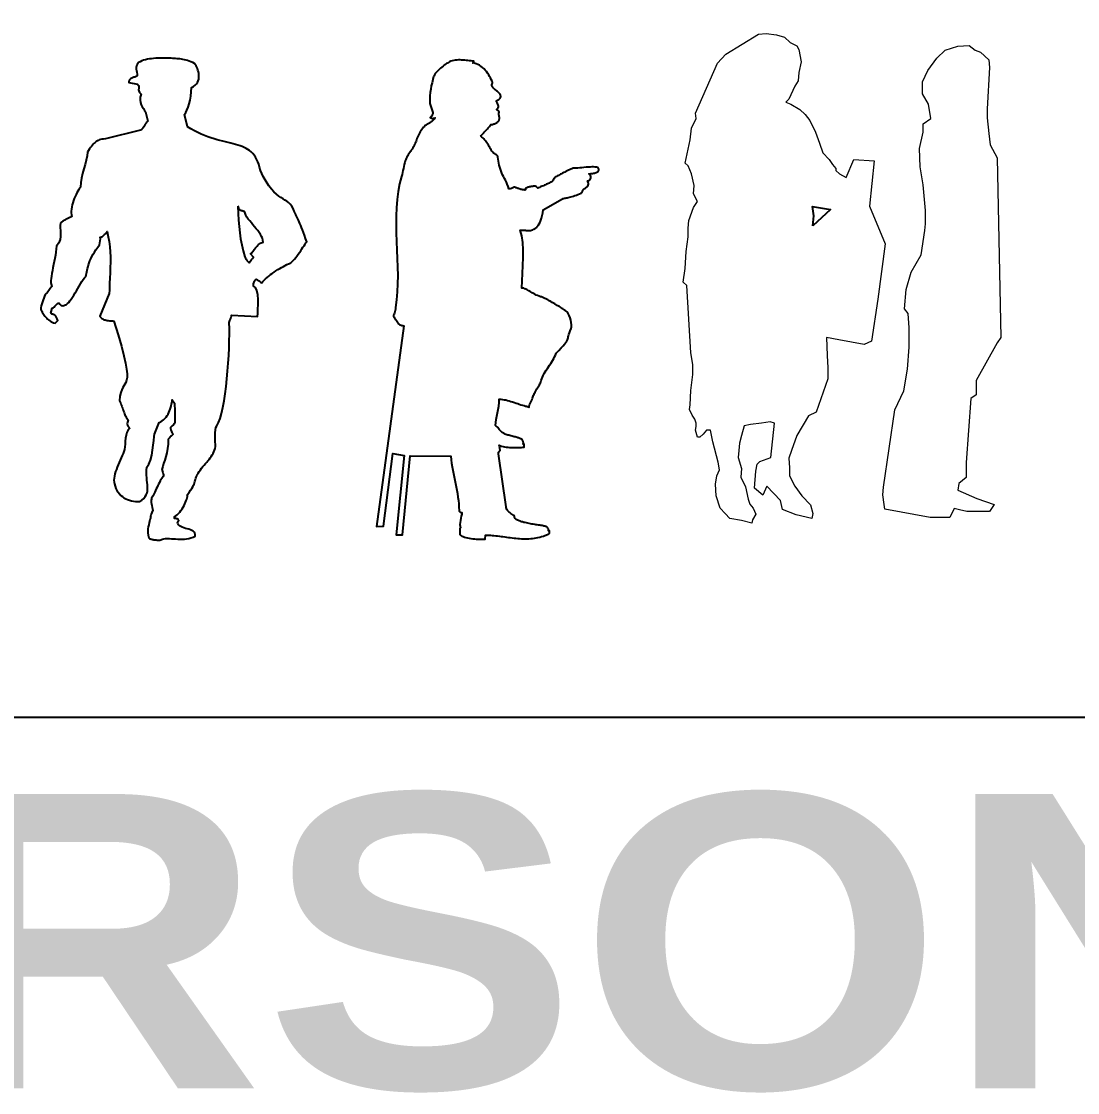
# Model space of a CAD drawing. Header units: centimetres. Extents: x 56177 to 99483, y 493 to 15482.
# Drawn here: x 56478.7 to 56837.6, y 3710.3 to 4074.2 of the extents above; entities that cross this region are included whole.
import ezdxf

# ---------------------------------------------------------------- set-up
doc = ezdxf.new("R2010")
doc.units = ezdxf.units.CM
doc.header["$MEASUREMENT"] = 0
doc.layers.add('010_BLOQUES', color=250, linetype='Continuous')
doc.styles.get("Standard").update_dxf_attribs({"font": 'txt.shx'})

msp = doc.modelspace()

# ---------------------------------------------------------------- linework, layer by layer
for points in [[(56177.13, 3837.88), (58964.56, 3837.88), (58964.56, 4505.25), (56177.13, 4505.25)], [(56747.66, 4004.78), (56747.95, 4008.17), (56747.5, 4011.38), (56753.62, 4010.35)]]:
    msp.add_lwpolyline(points, close=True)
at = {"lineweight": 15}
for points in [[(56718.04, 4063.11), (56729.21, 4069.86), (56731.77, 4070.09), (56735.26, 4069.63), (56738.05, 4068.93), (56739.91, 4067.07), (56742.23, 4065.9), (56742.93, 4064.74), (56743.63, 4060.55), (56742.93, 4056.83), (56742.7, 4054.04), (56741.54, 4052.18), (56739.44, 4047.76), (56738.51, 4046.83), (56740.14, 4046.13), (56743.17, 4044.27), (56745.03, 4042.64), (56746.65, 4040.55), (56748.52, 4036.59), (56749.91, 4032.87), (56751.08, 4029.61), (56753.17, 4027.28), (56754.33, 4025.66), (56755.5, 4024.26), (56755.5, 4023.56), (56756.66, 4022.4), (56758.99, 4021.24), (56761.54, 4027.28), (56768.52, 4026.82), (56766.9, 4011.46), (56772.25, 3998.67), (56769.69, 3979.83), (56767.59, 3965.63), (56765.03, 3964.47), (56756.43, 3966.1), (56752.24, 3966.8), (56752.47, 3960.75), (56752.7, 3956.56), (56752.7, 3952.84), (56748.75, 3941.44), (56746.19, 3940.28), (56742.23, 3933.53), (56740.37, 3928.41), (56739.44, 3925.85), (56739.68, 3922.59), (56739.68, 3919.8), (56741.54, 3916.31), (56743.86, 3913.06), (56746.89, 3910.03), (56747.59, 3907.01), (56747.35, 3905.38), (56742, 3906.54), (56737.35, 3908.4), (56736.65, 3911.43), (56732, 3916.31), (56730.6, 3913.29), (56727.81, 3915.61), (56728.28, 3921.43), (56728.74, 3923.76), (56729.67, 3924.69), (56733.39, 3926.08), (56734.56, 3937.72), (56733.16, 3938.18), (56730.14, 3937.72), (56726.41, 3937.25), (56724.32, 3936.79), (56723.39, 3933.53), (56722.69, 3930.97), (56722.46, 3928.41), (56722.23, 3926.08), (56723.39, 3922.36), (56723.16, 3919.34), (56724.79, 3916.08), (56725.72, 3911.89), (56726.18, 3910.26), (56727.35, 3908.87), (56728.28, 3906.77), (56727.11, 3904.91), (56726.88, 3903.75), (56723.39, 3904.68), (56719.44, 3905.38), (56717.81, 3907.01), (56716.18, 3908.87), (56714.78, 3913.06), (56714.55, 3917.01), (56715.02, 3919.8), (56715.95, 3921.9), (56715.48, 3924.46), (56713.62, 3931.43), (56712.92, 3935.39), (56711.53, 3935.39), (56710.36, 3933.99), (56709.2, 3933), (56708.5, 3933), (56707.8, 3935.39), (56708.04, 3936.55), (56708.04, 3937.72), (56707.57, 3939.11), (56706.64, 3940.51), (56705.71, 3942.37), (56705.94, 3944), (56706.17, 3948.88), (56706.87, 3954.23), (56706.87, 3957.72), (56706.17, 3961.68), (56704.78, 3984.48), (56703.62, 3985.64), (56704.31, 3990.29), (56704.55, 3996.11), (56705.24, 4001), (56705.24, 4004.02), (56705.48, 4006.58), (56707.11, 4011), (56708.5, 4013.09), (56707.11, 4015.65), (56707.34, 4018.44), (56706.41, 4022.4), (56705.24, 4025.19), (56704.31, 4026.12), (56705.94, 4034.03), (56706.41, 4037.99), (56708.04, 4041.24), (56707.8, 4043.1), (56715.25, 4060.09), (56718.04, 4063.11)], [(56789.78, 4061.69), (56792.6, 4064.5), (56796.94, 4065.78), (56800.78, 4066.04), (56802.82, 4064.5), (56804.61, 4063.74), (56807.43, 4061.18), (56807.68, 4058.62), (56806.92, 4044.56), (56806.92, 4041.49), (56807.43, 4036.12), (56807.94, 4032.29), (56810.24, 4027.94), (56811.52, 3966.83), (56810.24, 3965.04), (56803.08, 3952.26), (56803.08, 3950.72), (56803.08, 3947.4), (56801.29, 3946.12), (56799.76, 3924.39), (56799.76, 3919.28), (56797.2, 3917.23), (56796.94, 3914.93), (56803.34, 3912.12), (56809.22, 3910.07), (56807.68, 3907.77), (56800.01, 3907.77), (56797.45, 3908.28), (56795.67, 3908.79), (56794.13, 3905.72), (56787.48, 3905.72), (56772.14, 3908.54), (56771.89, 3910.07), (56771.38, 3913.39), (56771.63, 3915.95), (56775.47, 3942.29), (56778.53, 3948.68), (56779.81, 3956.09), (56780.32, 3963.51), (56780.32, 3970.16), (56780.07, 3975.01), (56778.79, 3976.55), (56779.3, 3983.2), (56781.09, 3989.08), (56784.42, 3994.96), (56785.69, 4003.14), (56785.95, 4005.44), (56785.95, 4010.04), (56785.18, 4018.74), (56784.16, 4024.87), (56783.9, 4031.01), (56785.18, 4036.63), (56785.18, 4039.45), (56787.74, 4041.24), (56786.97, 4046.09), (56784.93, 4049.67), (56784.93, 4053.76), (56786.72, 4057.6), (56789.78, 4061.69)]]:
    msp.add_lwpolyline(points, dxfattribs=at)
at = {"linetype": 'Continuous'}
for points in [[(56521.73, 4040.34), (56521.73, 4040.34), (56521.71, 4040.32), (56521.37, 4040.05), (56521.07, 4039.69), (56520.8, 4039.28), (56520.55, 4038.86), (56520.28, 4038.43), (56519.98, 4038), (56519.64, 4037.63), (56519.21, 4037.33), (56507.25, 4034.32), (56506.64, 4034.26), (56506.11, 4034.19), (56505.63, 4034.08), (56505.18, 4033.96), (56504.79, 4033.8), (56504.41, 4033.6), (56504.08, 4033.39), (56503.77, 4033.14), (56503.45, 4032.86), (56503.17, 4032.54), (56502.87, 4032.18), (56502.56, 4031.79), (56502.24, 4031.36), (56501.9, 4030.9), (56501.55, 4030.4), (56501.14, 4029.86), (56501.03, 4028.51), (56500.78, 4027.1), (56500.41, 4025.63), (56499.98, 4024.11), (56499.54, 4022.56), (56499.16, 4021), (56498.91, 4019.45), (56498.81, 4017.91), (56498.52, 4017.56), (56498.22, 4017.11), (56497.91, 4016.6), (56497.61, 4016.04), (56497.29, 4015.42), (56496.99, 4014.76), (56496.7, 4014.09), (56496.44, 4013.37), (56496.2, 4012.64), (56496.01, 4011.91), (56495.83, 4011.2), (56495.72, 4010.49), (56495.67, 4009.79), (56495.67, 4009.15), (56495.72, 4008.53), (56495.87, 4007.96), (56495.67, 4007.85), (56495.48, 4007.75), (56495.24, 4007.62), (56495.01, 4007.51), (56494.76, 4007.39), (56494.5, 4007.28), (56494.23, 4007.14), (56493.98, 4007.02), (56493.71, 4006.87), (56493.44, 4006.73), (56493.18, 4006.57), (56492.93, 4006.41), (56492.7, 4006.23), (56492.47, 4006.05), (56492.27, 4005.86), (56492.07, 4005.64), (56491.9, 4004.88), (56491.9, 4004.06), (56491.98, 4003.17), (56492.07, 4002.21), (56492.07, 4001.21), (56491.91, 4000.16), (56491.47, 3999.05), (56490.68, 3997.92), (56490.58, 3996.92), (56490.44, 3995.87), (56490.26, 3994.8), (56490.06, 3993.73), (56489.85, 3992.66), (56489.65, 3991.61), (56489.44, 3990.56), (56489.24, 3989.56), (56489.08, 3988.62), (56488.94, 3987.73), (56488.83, 3986.91), (56488.78, 3986.18), (56488.78, 3985.54), (56488.83, 3985), (56488.97, 3984.59), (56489.19, 3984.31), (56488.81, 3983.9), (56488.49, 3983.51), (56488.24, 3983.12), (56488, 3982.76), (56487.76, 3982.4), (56487.5, 3982.07), (56487.19, 3981.76), (56486.8, 3981.48), (56486.59, 3980.89), (56486.34, 3980.25), (56486.09, 3979.59), (56485.86, 3978.91), (56485.64, 3978.24), (56485.48, 3977.58), (56485.38, 3976.95), (56485.34, 3976.37), (56485.48, 3976.06), (56485.66, 3975.76), (56485.84, 3975.42), (56486.04, 3975.08), (56486.25, 3974.75), (56486.48, 3974.39), (56486.73, 3974.05), (56487.02, 3973.71), (56487.32, 3973.39), (56487.64, 3973.07), (56487.98, 3972.79), (56488.35, 3972.5), (56488.76, 3972.25), (56489.19, 3972.04), (56489.65, 3971.86), (56490.15, 3971.72), (56491.13, 3972.66), (56491.01, 3972.89), (56490.9, 3973.14), (56490.79, 3973.39), (56490.67, 3973.64), (56490.54, 3973.86), (56490.4, 3974.07), (56490.26, 3974.25), (56490.08, 3974.41), (56489.9, 3974.53), (56489.71, 3974.62), (56489.49, 3974.69), (56489.3, 3974.76), (56489.1, 3974.82), (56488.94, 3974.91), (56488.8, 3975), (56488.71, 3975.14), (56489.19, 3976.83), (56489.53, 3976.92), (56489.85, 3977.13), (56490.13, 3977.44), (56490.42, 3977.79), (56490.7, 3978.11), (56490.97, 3978.4), (56491.27, 3978.56), (56491.58, 3978.56), (56491.75, 3978.22), (56491.98, 3977.95), (56492.23, 3977.77), (56492.5, 3977.67), (56492.8, 3977.65), (56493.11, 3977.68), (56493.43, 3977.79), (56493.73, 3977.97), (56494.07, 3978.09), (56494.42, 3978.38), (56494.82, 3978.77), (56495.23, 3979.25), (56495.64, 3979.84), (56496.08, 3980.5), (56496.53, 3981.21), (56496.97, 3981.98), (56497.43, 3982.74), (56497.9, 3983.54), (56498.36, 3984.33), (56498.82, 3985.09), (56499.29, 3985.82), (56499.75, 3986.5), (56500.19, 3987.11), (56500.64, 3987.62), (56500.75, 3988.12), (56500.85, 3988.64), (56500.96, 3989.17), (56501.07, 3989.74), (56501.21, 3990.33), (56501.37, 3990.93), (56501.57, 3991.58), (56501.78, 3992.23), (56502.03, 3992.93), (56502.33, 3993.62), (56502.67, 3994.35), (56503.08, 3995.1), (56503.52, 3995.88), (56504.06, 3996.67), (56504.65, 3997.49), (56505.31, 3998.32), (56505.41, 3999), (56505.52, 3999.68), (56505.57, 4000.34), (56505.47, 4000.94), (56505.89, 4001.07), (56506.25, 4001.21), (56506.53, 4001.39), (56506.78, 4001.58), (56507.01, 4001.82), (56507.26, 4002.1), (56507.53, 4002.44), (56507.85, 4002.83), (56508.26, 4001.1), (56508.58, 3999.41), (56508.78, 3997.7), (56508.9, 3995.97), (56508.96, 3994.23), (56508.96, 3992.43), (56508.9, 3990.58), (56508.85, 3988.64), (56508.8, 3987.18), (56508.71, 3985.02), (56508.62, 3982.97), (56508.58, 3981.82), (56505.39, 3974.14), (56505.54, 3973.89), (56505.7, 3973.66), (56505.89, 3973.46), (56506.11, 3973.29), (56506.36, 3973.13), (56506.62, 3973), (56506.93, 3972.89), (56507.23, 3972.81), (56507.55, 3972.72), (56507.91, 3972.64), (56508.24, 3972.59), (56508.62, 3972.56), (56508.99, 3972.5), (56509.37, 3972.47), (56509.76, 3972.45), (56510.15, 3972.41), (56511.59, 3967.73), (56512.71, 3963.85), (56513.55, 3960.66), (56514.12, 3958.1), (56514.48, 3956.06), (56514.64, 3954.48), (56514.64, 3953.27), (56514.49, 3952.34), (56514.25, 3951.61), (56513.92, 3951.02), (56513.57, 3950.46), (56513.18, 3949.85), (56512.8, 3949.1), (56512.48, 3948.16), (56512.23, 3946.91), (56512.09, 3945.29), (56512.3, 3944.85), (56512.48, 3944.4), (56512.66, 3943.95), (56512.84, 3943.51), (56513, 3943.06), (56513.14, 3942.64), (56513.3, 3942.21), (56513.44, 3941.78), (56513.6, 3941.37), (56513.76, 3940.96), (56513.92, 3940.55), (56514.1, 3940.18), (56514.3, 3939.79), (56514.51, 3939.43), (56514.76, 3939.09), (56515.01, 3938.75), (56514.78, 3938.04), (56514.71, 3937.49), (56514.78, 3937.06), (56514.92, 3936.74), (56515.1, 3936.47), (56515.28, 3936.28), (56515.42, 3936.08), (56515.47, 3935.89), (56514.92, 3935.3), (56514.53, 3934.53), (56514.28, 3933.64), (56514.12, 3932.66), (56514.03, 3931.65), (56513.96, 3930.63), (56513.87, 3929.67), (56513.73, 3928.82), (56513.52, 3928.16), (56513.27, 3927.45), (56512.98, 3926.72), (56512.66, 3925.97), (56512.32, 3925.18), (56511.97, 3924.4), (56511.63, 3923.62), (56511.31, 3922.82), (56511, 3922.03), (56510.74, 3921.27), (56510.51, 3920.5), (56510.33, 3919.75), (56510.22, 3919.04), (56510.18, 3918.36), (56510.24, 3917.72), (56510.38, 3917.13), (56510.59, 3916.3), (56510.86, 3915.55), (56511.2, 3914.86), (56511.59, 3914.25), (56512.04, 3913.7), (56512.52, 3913.2), (56513.03, 3912.77), (56513.59, 3912.4), (56514.19, 3912.08), (56514.8, 3911.81), (56515.44, 3911.58), (56516.1, 3911.4), (56516.77, 3911.28), (56517.45, 3911.17), (56518.13, 3911.12), (56518.82, 3911.08), (56519.64, 3911.63), (56520.3, 3912.2), (56520.8, 3912.79), (56521.16, 3913.39), (56521.41, 3914.02), (56521.55, 3914.68), (56521.62, 3915.37), (56521.62, 3916.07), (56521.56, 3916.8), (56521.48, 3917.56), (56521.39, 3918.35), (56521.3, 3919.17), (56521.23, 3920.02), (56521.19, 3920.89), (56521.23, 3921.8), (56521.32, 3922.74), (56522.06, 3923.79), (56522.63, 3925.2), (56523.04, 3926.84), (56523.33, 3928.59), (56523.52, 3930.3), (56523.68, 3931.86), (56523.81, 3933.16), (56523.97, 3934.05), (56525.52, 3937.94), (56526.07, 3938.19), (56526.57, 3938.51), (56527.05, 3938.9), (56527.48, 3939.32), (56527.89, 3939.81), (56528.24, 3940.3), (56528.56, 3940.84), (56528.85, 3941.41), (56529.1, 3941.98), (56529.33, 3942.55), (56529.51, 3943.12), (56529.65, 3943.69), (56529.77, 3944.24), (56529.85, 3944.76), (56529.9, 3945.25), (56529.92, 3945.7), (56530.75, 3944.49), (56530.82, 3941.78), (56530.88, 3939.89), (56530.9, 3938.68), (56530.82, 3937.94), (56530.66, 3937.51), (56530.38, 3937.21), (56529.97, 3936.85), (56529.4, 3936.26), (56529.42, 3935.87), (56529.49, 3935.5), (56529.58, 3935.17), (56529.7, 3934.89), (56529.85, 3934.62), (56530.01, 3934.39), (56530.15, 3934.16), (56530.31, 3933.95), (56530.04, 3933.75), (56529.79, 3933.55), (56529.58, 3933.36), (56529.38, 3933.16), (56529.19, 3932.97), (56529.01, 3932.75), (56528.83, 3932.52), (56528.65, 3932.29), (56528.58, 3930.63), (56528.39, 3929.1), (56528.1, 3927.7), (56527.76, 3926.4), (56527.41, 3925.2), (56527.05, 3924.06), (56526.73, 3922.99), (56526.48, 3921.98), (56526.52, 3921.89), (56526.59, 3921.66), (56526.71, 3921.34), (56526.82, 3920.95), (56526.93, 3920.54), (56526.98, 3920.14), (56526.98, 3919.81), (56526.89, 3919.57), (56526.66, 3919.29), (56526.41, 3918.95), (56526.16, 3918.54), (56525.91, 3918.1), (56525.64, 3917.6), (56525.36, 3917.06), (56525.09, 3916.53), (56524.82, 3915.98), (56524.56, 3915.41), (56524.31, 3914.87), (56524.04, 3914.34), (56523.81, 3913.84), (56523.58, 3913.38), (56523.36, 3912.95), (56523.17, 3912.59), (56522.99, 3912.31), (56522.88, 3911.92), (56522.81, 3911.54), (56522.79, 3911.17), (56522.83, 3910.76), (56522.88, 3910.28), (56523.01, 3909.71), (56523.19, 3909.03), (56523.4, 3908.21), (56523.06, 3907.43), (56522.83, 3906.82), (56522.7, 3906.36), (56522.63, 3906.02), (56522.58, 3905.74), (56522.54, 3905.47), (56522.49, 3905.19), (56522.37, 3904.83), (56522.19, 3903.96), (56522.01, 3903.21), (56521.85, 3902.51), (56521.73, 3901.85), (56521.65, 3901.18), (56521.67, 3900.47), (56521.8, 3899.68), (56522.03, 3898.76), (56522.15, 3898.65), (56522.31, 3898.56), (56522.46, 3898.47), (56522.63, 3898.4), (56522.83, 3898.35), (56523.03, 3898.28), (56523.24, 3898.24), (56523.47, 3898.19), (56523.72, 3898.15), (56523.99, 3898.11), (56524.25, 3898.08), (56524.54, 3898.06), (56524.84, 3898.04), (56525.16, 3898.03), (56525.48, 3898.01), (56525.82, 3897.99), (56526.64, 3898.35), (56527.17, 3898.45), (56527.74, 3898.51), (56528.37, 3898.52), (56529.01, 3898.51), (56529.7, 3898.47), (56530.4, 3898.44), (56531.13, 3898.4), (56531.86, 3898.36), (56532.61, 3898.33), (56533.37, 3898.35), (56534.12, 3898.38), (56534.87, 3898.45), (56535.62, 3898.6), (56536.33, 3898.77), (56537.04, 3899.04), (56537.72, 3899.38), (56537.75, 3899.93), (56537.65, 3900.38), (56537.4, 3900.75), (56537.06, 3901.05), (56536.63, 3901.3), (56536.15, 3901.5), (56535.6, 3901.68), (56535.03, 3901.85), (56534.46, 3902), (56533.89, 3902.18), (56533.34, 3902.37), (56532.85, 3902.6), (56532.43, 3902.89), (56532.09, 3903.23), (56531.84, 3903.64), (56531.73, 3904.15), (56532.2, 3904.74), (56532.16, 3904.94), (56532.04, 3905.08), (56531.88, 3905.17), (56531.66, 3905.24), (56531.43, 3905.27), (56531.2, 3905.31), (56530.97, 3905.31), (56530.77, 3905.31), (56530.77, 3905.99), (56531.23, 3906.29), (56531.68, 3906.65), (56532.11, 3907.07), (56532.53, 3907.55), (56532.94, 3908.07), (56533.32, 3908.6), (56533.67, 3909.17), (56533.99, 3909.74), (56534.28, 3910.31), (56534.53, 3910.87), (56534.74, 3911.42), (56534.92, 3911.92), (56535.05, 3912.38), (56535.12, 3912.79), (56535.12, 3913.13), (56535.08, 3913.41), (56535.72, 3914.21), (56536.24, 3914.93), (56536.65, 3915.55), (56536.99, 3916.12), (56537.24, 3916.62), (56537.43, 3917.06), (56537.57, 3917.49), (56537.7, 3917.88), (56537.81, 3918.26), (56537.89, 3918.63), (56538, 3919), (56538.13, 3919.4), (56538.29, 3919.82), (56538.5, 3920.27), (56538.79, 3920.77), (56539.14, 3921.34), (56539.55, 3921.91), (56539.96, 3922.46), (56540.39, 3922.99), (56540.83, 3923.49), (56541.26, 3923.99), (56541.69, 3924.49), (56542.1, 3924.97), (56542.51, 3925.45), (56542.9, 3925.93), (56543.26, 3926.41), (56543.58, 3926.93), (56543.88, 3927.45), (56544.15, 3927.98), (56544.36, 3928.55), (56544.52, 3929.16), (56544.64, 3929.78), (56544.63, 3930.53), (56544.59, 3931.44), (56544.56, 3932.43), (56544.56, 3933.48), (56544.57, 3934.5), (56544.68, 3935.44), (56544.84, 3936.24), (56545.13, 3936.85), (56545.7, 3937.92), (56546.23, 3939.34), (56546.73, 3941.07), (56547.17, 3943.05), (56547.58, 3945.27), (56547.96, 3947.66), (56548.28, 3950.19), (56548.58, 3952.81), (56548.81, 3955.46), (56549.03, 3958.13), (56549.19, 3960.75), (56549.29, 3963.3), (56549.36, 3965.7), (56549.4, 3967.94), (56549.38, 3969.96), (56549.31, 3971.72), (56549.35, 3971.97), (56549.44, 3972.29), (56549.58, 3972.66), (56549.74, 3973.05), (56549.88, 3973.45), (56550.02, 3973.82), (56550.11, 3974.14), (56550.15, 3974.39), (56559, 3973.98), (56559.03, 3975.05), (56559.1, 3976.47), (56559.16, 3978.09), (56559.16, 3979.79), (56559.05, 3981.39), (56558.78, 3982.78), (56558.3, 3983.79), (56557.56, 3984.31), (56557.57, 3984.72), (56557.63, 3985.07), (56557.73, 3985.4), (56557.84, 3985.68), (56557.98, 3985.95), (56558.14, 3986.18), (56558.3, 3986.41), (56558.48, 3986.62), (56558.7, 3986.57), (56558.93, 3986.45), (56559.18, 3986.25), (56559.44, 3986.05), (56559.71, 3985.84), (56559.98, 3985.64), (56560.21, 3985.52), (56560.41, 3985.47), (56560.8, 3985.91), (56561.22, 3986.36), (56561.71, 3986.82), (56562.22, 3987.27), (56562.77, 3987.73), (56563.36, 3988.19), (56563.97, 3988.64), (56564.59, 3989.08), (56565.21, 3989.51), (56565.85, 3989.92), (56566.5, 3990.31), (56567.12, 3990.67), (56567.74, 3991.01), (56568.35, 3991.31), (56568.94, 3991.59), (56569.49, 3991.82), (56569.86, 3991.98), (56570.25, 3992.23), (56570.65, 3992.57), (56571.07, 3992.98), (56571.5, 3993.46), (56571.93, 3993.98), (56572.36, 3994.53), (56572.78, 3995.12), (56573.21, 3995.72), (56573.62, 3996.33), (56574.01, 3996.92), (56574.4, 3997.49), (56574.76, 3998.02), (56575.1, 3998.5), (56575.42, 3998.95), (56575.7, 3999.3), (56575.31, 4000.5), (56574.94, 4001.58), (56574.58, 4002.56), (56574.26, 4003.44), (56573.94, 4004.22), (56573.64, 4004.93), (56573.35, 4005.57), (56573.1, 4006.16), (56572.84, 4006.68), (56572.6, 4007.18), (56572.39, 4007.62), (56572.18, 4008.05), (56571.98, 4008.48), (56571.78, 4008.89), (56571.61, 4009.31), (56571.45, 4009.74), (56571.04, 4010.72), (56570.57, 4011.5), (56570.06, 4012.14), (56569.51, 4012.66), (56568.92, 4013.12), (56568.29, 4013.53), (56567.62, 4013.94), (56566.91, 4014.39), (56566.16, 4014.9), (56565.36, 4015.53), (56564.54, 4016.29), (56563.68, 4017.26), (56562.79, 4018.41), (56561.87, 4019.84), (56560.9, 4021.55), (56559.92, 4023.6), (56559.66, 4024.68), (56559.37, 4025.68), (56559.03, 4026.57), (56558.66, 4027.39), (56558.25, 4028.12), (56557.81, 4028.76), (56557.32, 4029.35), (56556.81, 4029.88), (56556.26, 4030.34), (56555.69, 4030.75), (56555.06, 4031.11), (56554.42, 4031.43), (56553.73, 4031.73), (56553.01, 4031.98), (56552.27, 4032.23), (56551.5, 4032.45), (56550.68, 4032.66), (56549.84, 4032.87), (56548.97, 4033.07), (56548.08, 4033.28), (56547.16, 4033.51), (56546.19, 4033.75), (56545.2, 4034.01), (56544.18, 4034.32), (56543.15, 4034.64), (56542.08, 4035.01), (56540.98, 4035.44), (56539.85, 4035.92), (56538.71, 4036.44), (56537.54, 4037.04), (56536.35, 4037.7), (56535.12, 4038.45), (56534.14, 4042.56), (56534.55, 4043.27), (56534.97, 4044.13), (56535.37, 4045.14), (56535.72, 4046.27), (56536.04, 4047.51), (56536.29, 4048.87), (56536.45, 4050.27), (56536.51, 4051.77), (56537.2, 4052.13), (56537.79, 4052.53), (56538.23, 4053), (56538.59, 4053.53), (56538.84, 4054.08), (56539, 4054.65), (56539.07, 4055.26), (56539.07, 4055.88), (56539, 4056.49), (56538.89, 4057.08), (56538.73, 4057.66), (56538.54, 4058.22), (56538.3, 4058.71), (56538.06, 4059.18), (56537.81, 4059.59), (56537.56, 4059.93), (56536.95, 4060.23), (56536.35, 4060.49), (56535.78, 4060.73), (56535.21, 4060.9), (56534.67, 4061.07), (56534.14, 4061.21), (56533.6, 4061.31), (56533.1, 4061.4), (56532.59, 4061.47), (56532.11, 4061.53), (56531.61, 4061.56), (56531.11, 4061.6), (56530.63, 4061.64), (56530.13, 4061.67), (56529.65, 4061.71), (56529.15, 4061.74), (56528.51, 4061.74), (56527.85, 4061.74), (56527.17, 4061.76), (56526.48, 4061.76), (56525.79, 4061.74), (56525.07, 4061.72), (56524.36, 4061.69), (56523.65, 4061.64), (56522.95, 4061.56), (56522.26, 4061.47), (56521.56, 4061.35), (56520.91, 4061.21), (56520.26, 4061.01), (56519.64, 4060.8), (56519.05, 4060.53), (56518.5, 4060.23), (56518.07, 4059.64), (56517.84, 4059.09), (56517.75, 4058.55), (56517.77, 4058.04), (56517.84, 4057.5), (56517.95, 4056.95), (56518.06, 4056.35), (56518.09, 4055.7), (56517.9, 4055.6), (56517.68, 4055.51), (56517.45, 4055.42), (56517.22, 4055.33), (56516.97, 4055.24), (56516.7, 4055.15), (56516.45, 4055.05), (56516.22, 4054.94), (56515.99, 4054.83), (56515.78, 4054.71), (56515.6, 4054.55), (56515.46, 4054.39), (56515.33, 4054.21), (56515.26, 4054.01), (56515.22, 4053.78), (56515.24, 4053.51), (56518.22, 4052.93), (56518.54, 4052.5), (56518.66, 4052.13), (56518.64, 4051.77), (56518.59, 4051.41), (56518.56, 4051.02), (56518.63, 4050.59), (56518.88, 4050.09), (56519.37, 4049.49), (56519.14, 4048.44), (56519.11, 4047.51), (56519.23, 4046.66), (56519.46, 4045.91), (56519.8, 4045.22), (56520.18, 4044.59), (56520.57, 4044), (56520.94, 4043.47), (56521.73, 4040.34), (56521.73, 4040.34)], [(56631.97, 4060.12), (56632.07, 4060.14), (56632.17, 4060.17), (56632.25, 4060.24), (56632.34, 4060.32), (56632.39, 4060.42), (56632.44, 4060.53), (56632.47, 4060.65), (56632.49, 4060.77), (56632.01, 4060.78), (56631.51, 4060.8), (56631, 4060.85), (56630.47, 4060.9), (56629.94, 4060.96), (56629.39, 4061.01), (56628.84, 4061.06), (56628.31, 4061.11), (56627.77, 4061.13), (56627.22, 4061.13), (56626.68, 4061.11), (56626.15, 4061.06), (56625.62, 4060.96), (56625.1, 4060.85), (56624.61, 4060.67), (56624.13, 4060.45), (56623.86, 4060.3), (56623.55, 4060.1), (56623.2, 4059.89), (56622.82, 4059.62), (56622.42, 4059.33), (56622.01, 4059.01), (56621.59, 4058.68), (56621.16, 4058.33), (56620.77, 4057.97), (56620.37, 4057.59), (56619.99, 4057.22), (56619.66, 4056.84), (56619.36, 4056.48), (56619.11, 4056.13), (56618.93, 4055.78), (56618.8, 4055.47), (56618.52, 4054.46), (56618.25, 4053.42), (56618, 4052.34), (56617.79, 4051.23), (56617.64, 4050.09), (56617.54, 4048.9), (56617.51, 4047.66), (56617.55, 4046.38), (56618.58, 4043.24), (56618.48, 4042.97), (56618.42, 4042.74), (56618.35, 4042.54), (56618.27, 4042.34), (56618.18, 4042.16), (56618.05, 4041.98), (56617.85, 4041.81), (56617.6, 4041.61), (56617.82, 4041.48), (56618.02, 4041.38), (56618.2, 4041.32), (56618.38, 4041.3), (56618.56, 4041.3), (56618.78, 4041.33), (56619.01, 4041.4), (56619.29, 4041.5), (56619.11, 4041.27), (56618.95, 4041.05), (56618.78, 4040.85), (56618.61, 4040.67), (56618.47, 4040.52), (56618.32, 4040.37), (56618.17, 4040.22), (56618, 4040.09), (56617.85, 4039.98), (56617.69, 4039.86), (56617.52, 4039.74), (56617.34, 4039.64), (56617.16, 4039.53), (56616.96, 4039.41), (56616.74, 4039.3), (56616.51, 4039.18), (56616.23, 4039.03), (56615.93, 4038.82), (56615.65, 4038.55), (56615.35, 4038.25), (56615.07, 4037.91), (56614.77, 4037.53), (56614.51, 4037.13), (56614.24, 4036.7), (56613.98, 4036.25), (56613.73, 4035.8), (56613.52, 4035.34), (56613.3, 4034.89), (56613.12, 4034.45), (56612.95, 4034.02), (56612.82, 4033.6), (56612.7, 4033.22), (56612.56, 4032.84), (56612.36, 4032.46), (56612.16, 4032.06), (56611.94, 4031.67), (56611.7, 4031.27), (56611.45, 4030.87), (56611.2, 4030.46), (56610.93, 4030.06), (56610.67, 4029.65), (56610.42, 4029.25), (56610.17, 4028.85), (56609.92, 4028.45), (56609.71, 4028.06), (56609.51, 4027.68), (56609.31, 4027.3), (56609.16, 4026.91), (56608.98, 4026.27), (56608.81, 4025.61), (56608.67, 4024.93), (56608.53, 4024.25), (56608.38, 4023.55), (56608.24, 4022.89), (56608.09, 4022.23), (56607.9, 4021.58), (56607.24, 4019.05), (56606.75, 4016.42), (56606.4, 4013.71), (56606.18, 4010.94), (56606.08, 4008.13), (56606.07, 4005.26), (56606.12, 4002.37), (56606.22, 3999.47), (56606.33, 3996.56), (56606.45, 3993.64), (56606.53, 3990.76), (56606.58, 3987.92), (56606.56, 3985.12), (56606.45, 3982.37), (56606.22, 3979.69), (56605.87, 3977.09), (56605.85, 3976.79), (56605.79, 3976.43), (56605.69, 3976.01), (56605.59, 3975.58), (56605.45, 3975.15), (56605.34, 3974.74), (56605.21, 3974.39), (56605.11, 3974.1), (56605.34, 3973.78), (56605.54, 3973.48), (56605.74, 3973.18), (56605.92, 3972.89), (56606.08, 3972.61), (56606.27, 3972.34), (56606.43, 3972.09), (56606.61, 3971.86), (56606.8, 3971.63), (56606.99, 3971.45), (56607.21, 3971.26), (56607.44, 3971.13), (56607.71, 3971.02), (56608, 3970.92), (56608.32, 3970.87), (56608.68, 3970.85), (56599.38, 3902.65), (56601.75, 3902.69), (56604.88, 3927.43), (56608.77, 3926.77), (56606.02, 3899.79), (56608.27, 3899.79), (56610.77, 3926.6), (56624.66, 3926.56), (56624.77, 3925.33), (56624.92, 3924.14), (56625.09, 3922.95), (56625.28, 3921.79), (56625.52, 3920.63), (56625.75, 3919.47), (56625.98, 3918.33), (56626.21, 3917.19), (56626.44, 3916.06), (56626.68, 3914.92), (56626.87, 3913.79), (56627.06, 3912.65), (56627.21, 3911.51), (56627.32, 3910.35), (56627.39, 3909.19), (56627.42, 3908.02), (56627.52, 3907.88), (56627.62, 3907.77), (56627.72, 3907.65), (56627.83, 3907.55), (56627.95, 3907.47), (56628.1, 3907.4), (56628.25, 3907.37), (56628.43, 3907.35), (56628.33, 3906.77), (56628.18, 3906.13), (56628.02, 3905.43), (56627.87, 3904.72), (56627.77, 3904.01), (56627.73, 3903.33), (56627.8, 3902.7), (56627.98, 3902.17), (56627.69, 3901.94), (56627.69, 3899.89), (56628, 3899.62), (56628.38, 3899.39), (56628.81, 3899.18), (56629.27, 3899.01), (56629.77, 3898.86), (56630.3, 3898.73), (56630.86, 3898.63), (56631.46, 3898.53), (56632.06, 3898.46), (56632.67, 3898.42), (56633.3, 3898.38), (56633.93, 3898.35), (56634.54, 3898.33), (56635.15, 3898.32), (56635.76, 3898.32), (56636.34, 3898.32), (56636.37, 3899.71), (56636.95, 3899.71), (56637.53, 3899.67), (56638.11, 3899.64), (56638.71, 3899.61), (56639.3, 3899.54), (56639.9, 3899.47), (56640.51, 3899.41), (56641.13, 3899.34), (56641.74, 3899.26), (56642.35, 3899.18), (56642.98, 3899.09), (56643.59, 3899.01), (56644.22, 3898.93), (56644.85, 3898.85), (56645.48, 3898.76), (56646.11, 3898.7), (56646.74, 3898.63), (56647.37, 3898.56), (56648, 3898.51), (56648.62, 3898.48), (56649.27, 3898.46), (56649.9, 3898.45), (56650.53, 3898.45), (56651.16, 3898.46), (56651.77, 3898.51), (56652.4, 3898.56), (56653.03, 3898.65), (56653.64, 3898.75), (56654.25, 3898.86), (56654.86, 3899.01), (56655.48, 3899.18), (56656.07, 3899.38), (56656.34, 3899.47), (56656.62, 3899.56), (56656.9, 3899.66), (56657.18, 3899.76), (56657.46, 3899.89), (56657.71, 3900.02), (56657.96, 3900.19), (56658.17, 3900.39), (56658.17, 3901.2), (56657.84, 3901.2), (56657.83, 3901.38), (56657.83, 3901.53), (56657.81, 3901.66), (56657.78, 3901.81), (56657.73, 3901.94), (56657.65, 3902.09), (56657.53, 3902.26), (56657.36, 3902.45), (56657.3, 3902.5), (56657.17, 3902.57), (56657, 3902.62), (56656.8, 3902.67), (56656.55, 3902.74), (56656.27, 3902.79), (56655.96, 3902.85), (56655.63, 3902.92), (56655.25, 3902.97), (56654.86, 3903.03), (56654.45, 3903.1), (56654.02, 3903.18), (56653.57, 3903.25), (56653.13, 3903.33), (56652.66, 3903.4), (56652.2, 3903.48), (56651.72, 3903.56), (56651.26, 3903.66), (56650.79, 3903.75), (56650.33, 3903.84), (56649.88, 3903.94), (56649.45, 3904.04), (56649.04, 3904.16), (56648.64, 3904.27), (56648.26, 3904.39), (56647.91, 3904.51), (56647.6, 3904.64), (56647.3, 3904.77), (56647.05, 3904.9), (56646.84, 3905.05), (56646.65, 3905.2), (56646.52, 3905.37), (56646.39, 3905.58), (56646.31, 3905.81), (56646.22, 3906.06), (56646.17, 3906.34), (56645.96, 3906.39), (56645.68, 3906.56), (56645.36, 3906.77), (56645.03, 3907.06), (56644.7, 3907.34), (56644.39, 3907.6), (56644.12, 3907.85), (56643.89, 3908.02), (56643.64, 3908.35), (56643.61, 3908.46), (56643.53, 3908.73), (56643.43, 3909.04), (56643.39, 3909.34), (56640.84, 3927.28), (56640.84, 3927.93), (56641.36, 3928.59), (56641.32, 3929.04), (56641.24, 3929.44), (56641.14, 3929.82), (56641.11, 3930.25), (56641.47, 3930.08), (56641.89, 3929.93), (56642.37, 3929.8), (56642.88, 3929.7), (56643.43, 3929.62), (56644.01, 3929.55), (56644.6, 3929.49), (56645.21, 3929.45), (56645.83, 3929.44), (56646.42, 3929.44), (56647.02, 3929.44), (56647.6, 3929.45), (56648.14, 3929.49), (56648.67, 3929.52), (56649.14, 3929.55), (56649.57, 3929.6), (56649.52, 3930.59), (56649.24, 3930.59), (56649.27, 3930.78), (56649.29, 3930.96), (56649.29, 3931.14), (56649.25, 3931.32), (56649.2, 3931.52), (56649.12, 3931.72), (56649, 3931.95), (56648.84, 3932.2), (56648.64, 3932.3), (56648.44, 3932.4), (56648.28, 3932.47), (56648.09, 3932.55), (56647.91, 3932.61), (56647.7, 3932.7), (56647.45, 3932.78), (56647.17, 3932.88), (56646.85, 3932.96), (56646.51, 3933.04), (56646.16, 3933.13), (56645.81, 3933.21), (56645.45, 3933.31), (56645.08, 3933.41), (56644.73, 3933.51), (56644.37, 3933.61), (56644.04, 3933.71), (56643.69, 3933.82), (56643.38, 3933.94), (56643.08, 3934.05), (56642.8, 3934.19), (56642.55, 3934.32), (56642.32, 3934.45), (56642.12, 3934.58), (56641.74, 3934.93), (56641.41, 3935.28), (56641.11, 3935.61), (56640.83, 3935.94), (56640.58, 3936.24), (56640.33, 3936.5), (56640.08, 3936.74), (56639.83, 3936.9), (56639.88, 3937.93), (56640.03, 3939), (56640.23, 3940.11), (56640.48, 3941.25), (56640.71, 3942.41), (56640.91, 3943.57), (56641.06, 3944.73), (56641.11, 3945.87), (56641.64, 3945.86), (56642.18, 3945.81), (56642.75, 3945.72), (56643.31, 3945.61), (56643.89, 3945.48), (56644.47, 3945.31), (56645.05, 3945.14), (56645.64, 3944.96), (56646.22, 3944.78), (56646.79, 3944.58), (56647.37, 3944.38), (56647.91, 3944.2), (56648.46, 3944.02), (56648.99, 3943.85), (56649.5, 3943.69), (56649.98, 3943.56), (56650.18, 3943.54), (56650.36, 3943.51), (56650.54, 3943.44), (56650.71, 3943.39), (56650.87, 3943.32), (56651.01, 3943.26), (56651.14, 3943.22), (56651.24, 3943.21), (56651.29, 3943.51), (56651.4, 3943.92), (56651.57, 3944.38), (56651.79, 3944.88), (56652, 3945.36), (56652.22, 3945.82), (56652.38, 3946.24), (56652.51, 3946.53), (56652.63, 3946.9), (56652.76, 3947.26), (56652.91, 3947.63), (56653.09, 3947.97), (56653.28, 3948.32), (56653.47, 3948.67), (56653.69, 3949), (56653.9, 3949.35), (56654.12, 3949.7), (56654.33, 3950.04), (56654.53, 3950.37), (56654.72, 3950.74), (56654.9, 3951.09), (56655.05, 3951.45), (56655.18, 3951.82), (56655.29, 3952.18), (56655.51, 3952.79), (56655.76, 3953.4), (56656.06, 3953.98), (56656.39, 3954.56), (56656.72, 3955.14), (56657.08, 3955.7), (56657.46, 3956.27), (56657.84, 3956.83), (56658.22, 3957.39), (56658.59, 3957.96), (56658.95, 3958.54), (56659.3, 3959.1), (56659.62, 3959.68), (56659.91, 3960.27), (56660.16, 3960.87), (56660.38, 3961.48), (56661.34, 3962.46), (56662.13, 3963.29), (56662.76, 3963.98), (56663.26, 3964.54), (56663.64, 3965.02), (56663.92, 3965.42), (56664.13, 3965.77), (56664.28, 3966.08), (56664.38, 3966.4), (56664.47, 3966.7), (56664.55, 3967.04), (56664.65, 3967.44), (56664.76, 3967.9), (56664.95, 3968.47), (56665.19, 3969.13), (56665.54, 3969.94), (56665.62, 3970.49), (56665.64, 3971.17), (56665.56, 3971.93), (56665.41, 3972.74), (56665.18, 3973.53), (56664.88, 3974.31), (56664.5, 3974.99), (56664.05, 3975.55), (56663.79, 3975.77), (56663.54, 3975.97), (56663.27, 3976.16), (56663.01, 3976.36), (56662.73, 3976.54), (56662.45, 3976.74), (56662.15, 3976.93), (56661.85, 3977.12), (56661.52, 3977.32), (56661.19, 3977.54), (56660.82, 3977.75), (56660.43, 3977.98), (56660.01, 3978.23), (56659.57, 3978.5), (56659.1, 3978.78), (56658.59, 3979.08), (56658.44, 3979.14), (56658.26, 3979.24), (56658.06, 3979.34), (56657.84, 3979.46), (56657.61, 3979.59), (56657.38, 3979.72), (56657.13, 3979.85), (56656.87, 3980), (56656.62, 3980.12), (56656.37, 3980.25), (56656.14, 3980.37), (56655.91, 3980.47), (56655.68, 3980.55), (56655.48, 3980.62), (56655.29, 3980.65), (56655.15, 3980.67), (56654.62, 3980.85), (56654.1, 3981.06), (56653.62, 3981.28), (56653.18, 3981.53), (56652.75, 3981.76), (56652.33, 3982.01), (56651.93, 3982.26), (56651.55, 3982.49), (56651.19, 3982.72), (56650.84, 3982.93), (56650.49, 3983.12), (56650.15, 3983.3), (56649.82, 3983.43), (56649.47, 3983.55), (56649.14, 3983.63), (56648.79, 3983.66), (56648.91, 3986.06), (56649.04, 3988.64), (56649.15, 3991.33), (56649.24, 3994.04), (56649.2, 3996.67), (56649.05, 3999.14), (56648.72, 4001.37), (56648.19, 4003.28), (56648.33, 4003.28), (56648.46, 4003.28), (56648.61, 4003.28), (56648.76, 4003.28), (56648.92, 4003.28), (56649.1, 4003.28), (56649.27, 4003.28), (56649.45, 4003.28), (56649.65, 4003.26), (56649.83, 4003.26), (56650.01, 4003.26), (56650.21, 4003.24), (56650.39, 4003.24), (56650.59, 4003.23), (56650.78, 4003.23), (56650.96, 4003.21), (56651.32, 4003.19), (56651.7, 4003.23), (56652.1, 4003.31), (56652.48, 4003.43), (56652.86, 4003.61), (56653.24, 4003.84), (56653.62, 4004.14), (56653.97, 4004.5), (56654.32, 4004.93), (56654.65, 4005.43), (56654.95, 4006.01), (56655.23, 4006.67), (56655.49, 4007.42), (56655.71, 4008.26), (56655.89, 4009.19), (56656.04, 4010.21), (56662.58, 4014), (56662.74, 4014.04), (56662.96, 4014.09), (56663.21, 4014.14), (56663.49, 4014.19), (56663.82, 4014.25), (56664.17, 4014.33), (56664.55, 4014.42), (56664.95, 4014.52), (56665.38, 4014.62), (56665.84, 4014.75), (56666.3, 4014.9), (56666.8, 4015.05), (56667.31, 4015.23), (56667.83, 4015.43), (56668.37, 4015.66), (56668.92, 4015.91), (56669.08, 4016.07), (56669.22, 4016.25), (56669.33, 4016.42), (56669.43, 4016.59), (56669.51, 4016.75), (56669.6, 4016.92), (56669.66, 4017.1), (56669.75, 4017.28), (56669.86, 4017.31), (56669.98, 4017.36), (56670.08, 4017.41), (56670.18, 4017.45), (56670.26, 4017.5), (56670.36, 4017.55), (56670.44, 4017.61), (56670.54, 4017.66), (56670.92, 4017.98), (56671.19, 4018.29), (56671.33, 4018.62), (56671.38, 4018.94), (56671.37, 4019.23), (56671.29, 4019.53), (56671.19, 4019.8), (56671.05, 4020.03), (56671.3, 4020.11), (56671.52, 4020.18), (56671.68, 4020.28), (56671.85, 4020.39), (56671.96, 4020.56), (56672.06, 4020.79), (56672.16, 4021.1), (56672.23, 4021.52), (56672.11, 4021.83), (56672.03, 4022.05), (56671.96, 4022.16), (56671.9, 4022.23), (56671.81, 4022.26), (56671.75, 4022.3), (56671.65, 4022.35), (56671.52, 4022.45), (56671.7, 4022.48), (56671.93, 4022.5), (56672.2, 4022.53), (56672.48, 4022.55), (56672.77, 4022.58), (56673.09, 4022.63), (56673.4, 4022.69), (56673.7, 4022.76), (56673.98, 4022.86), (56674.25, 4022.98), (56674.48, 4023.11), (56674.66, 4023.29), (56674.81, 4023.49), (56674.89, 4023.72), (56674.91, 4023.99), (56674.86, 4024.3), (56674.73, 4024.48), (56674.48, 4024.61), (56674.12, 4024.7), (56673.67, 4024.76), (56673.16, 4024.78), (56672.58, 4024.78), (56671.95, 4024.76), (56671.27, 4024.71), (56670.59, 4024.66), (56669.88, 4024.6), (56669.18, 4024.53), (56668.5, 4024.46), (56667.84, 4024.42), (56667.23, 4024.37), (56666.68, 4024.33), (56666.19, 4024.32), (56665.79, 4024.17), (56665.38, 4024), (56664.98, 4023.82), (56664.58, 4023.65), (56664.17, 4023.46), (56663.77, 4023.27), (56663.39, 4023.07), (56662.99, 4022.88), (56662.61, 4022.68), (56662.25, 4022.48), (56661.88, 4022.28), (56661.54, 4022.08), (56661.19, 4021.9), (56660.87, 4021.72), (56660.56, 4021.55), (56660.26, 4021.39), (56660.08, 4021.32), (56659.9, 4021.12), (56659.71, 4020.86), (56659.53, 4020.56), (56659.37, 4020.26), (56659.23, 4020), (56659.1, 4019.8), (56658.99, 4019.73), (56658.82, 4019.65), (56658.62, 4019.57), (56658.37, 4019.45), (56658.11, 4019.33), (56657.81, 4019.2), (56657.5, 4019.05), (56657.15, 4018.9), (56656.8, 4018.75), (56656.45, 4018.59), (56656.09, 4018.42), (56655.72, 4018.27), (56655.38, 4018.13), (56655.05, 4017.98), (56654.73, 4017.83), (56654.42, 4017.7), (56654.15, 4017.58), (56654.09, 4017.7), (56653.99, 4017.81), (56653.87, 4017.91), (56653.72, 4018.03), (56653.57, 4018.13), (56653.42, 4018.21), (56653.29, 4018.27), (56653.16, 4018.34), (56653.08, 4018.31), (56652.98, 4018.27), (56652.84, 4018.24), (56652.7, 4018.22), (56652.51, 4018.19), (56652.32, 4018.18), (56652.12, 4018.14), (56651.9, 4018.11), (56651.67, 4018.08), (56651.42, 4018.03), (56651.19, 4017.96), (56650.94, 4017.89), (56650.71, 4017.81), (56650.48, 4017.71), (56650.25, 4017.58), (56650.03, 4017.45), (56649.96, 4016.97), (56649.73, 4016.95), (56649.5, 4016.97), (56649.24, 4017), (56648.99, 4017.05), (56648.71, 4017.1), (56648.44, 4017.17), (56648.16, 4017.25), (56647.9, 4017.33), (56647.63, 4017.41), (56647.38, 4017.51), (56647.17, 4017.6), (56646.95, 4017.68), (56646.75, 4017.74), (56646.6, 4017.81), (56646.47, 4017.88), (56646.37, 4017.91), (56646.22, 4017.94), (56646.07, 4017.91), (56645.93, 4017.84), (56645.74, 4017.74), (56645.51, 4017.63), (56645.21, 4017.51), (56644.83, 4017.4), (56644.37, 4017.31), (56644.12, 4018.16), (56643.82, 4018.92), (56643.51, 4019.61), (56643.19, 4020.26), (56642.86, 4020.89), (56642.55, 4021.49), (56642.25, 4022.1), (56642, 4022.71), (56641.77, 4023.34), (56641.54, 4024), (56641.32, 4024.68), (56641.11, 4025.36), (56640.93, 4026.05), (56640.79, 4026.75), (56640.7, 4027.41), (56640.66, 4028.06), (56640.61, 4028.31), (56640.5, 4028.52), (56640.33, 4028.72), (56640.12, 4028.9), (56639.87, 4029.07), (56639.62, 4029.2), (56639.37, 4029.33), (56639.14, 4029.43), (56638.86, 4029.81), (56638.59, 4030.19), (56638.34, 4030.59), (56638.11, 4030.99), (56637.86, 4031.38), (56637.63, 4031.78), (56637.4, 4032.18), (56637.17, 4032.58), (56636.92, 4032.96), (56636.67, 4033.32), (56636.41, 4033.69), (56636.13, 4034.03), (56635.83, 4034.36), (56635.51, 4034.66), (56635.17, 4034.94), (56634.8, 4035.21), (56635, 4035.46), (56635.2, 4035.69), (56635.4, 4035.94), (56635.6, 4036.17), (56635.81, 4036.38), (56636.01, 4036.61), (56636.23, 4036.85), (56636.44, 4037.08), (56636.67, 4037.31), (56636.89, 4037.54), (56637.12, 4037.79), (56637.33, 4038.06), (56637.57, 4038.32), (56637.8, 4038.58), (56638.05, 4038.88), (56638.28, 4039.18), (56638.43, 4039.2), (56638.61, 4039.21), (56638.81, 4039.26), (56639.02, 4039.31), (56639.24, 4039.38), (56639.47, 4039.46), (56639.69, 4039.56), (56639.92, 4039.68), (56640.13, 4039.79), (56640.35, 4039.93), (56640.53, 4040.06), (56640.71, 4040.21), (56640.84, 4040.36), (56640.98, 4040.51), (56641.06, 4040.67), (56641.11, 4040.84), (56641.16, 4041.3), (56641.16, 4041.68), (56641.11, 4041.98), (56641.04, 4042.24), (56640.99, 4042.49), (56640.94, 4042.76), (56640.94, 4043.04), (56641.01, 4043.39), (56641.01, 4043.55), (56640.94, 4043.7), (56640.84, 4043.82), (56640.71, 4043.91), (56640.56, 4044), (56640.4, 4044.08), (56640.25, 4044.18), (56640.13, 4044.28), (56640.76, 4044.87), (56640.81, 4045.22), (56640.81, 4045.54), (56640.73, 4045.8), (56640.63, 4046.08), (56640.48, 4046.35), (56640.35, 4046.63), (56640.21, 4046.94), (56640.1, 4047.29), (56640.21, 4047.31), (56640.36, 4047.37), (56640.55, 4047.47), (56640.73, 4047.61), (56640.91, 4047.74), (56641.09, 4047.87), (56641.24, 4048.02), (56641.36, 4048.15), (56641.54, 4048.4), (56641.61, 4048.76), (56641.54, 4049.15), (56641.36, 4049.49), (56641.21, 4049.69), (56641.04, 4049.89), (56640.88, 4050.07), (56640.7, 4050.24), (56640.5, 4050.39), (56640.31, 4050.55), (56640.12, 4050.7), (56639.92, 4050.87), (56639.72, 4051.02), (56639.52, 4051.18), (56639.34, 4051.36), (56639.16, 4051.55), (56638.99, 4051.74), (56638.84, 4051.98), (56638.69, 4052.21), (56638.58, 4052.47), (56638.61, 4052.72), (56638.71, 4052.97), (56638.79, 4053.22), (56638.82, 4053.47), (56638.63, 4053.98), (56638.39, 4054.49), (56638.13, 4055.04), (56637.83, 4055.57), (56637.5, 4056.11), (56637.15, 4056.64), (56636.77, 4057.16), (56636.36, 4057.65), (56635.91, 4058.12), (56635.43, 4058.56), (56634.93, 4058.96), (56634.4, 4059.31), (56633.84, 4059.61), (56633.25, 4059.84), (56632.62, 4060.02), (56631.97, 4060.12)], [(56552.32, 4011.47), (56552.39, 4008.99), (56552.52, 4006.68), (56552.69, 4004.5), (56552.93, 4002.4), (56553.23, 4000.35), (56553.6, 3998.34), (56554.08, 3996.29), (56554.65, 3994.21), (56554.88, 3993.78), (56555.08, 3993.46), (56555.24, 3993.21), (56555.37, 3993.02), (56555.49, 3992.86), (56555.61, 3992.71), (56555.74, 3992.57), (56555.88, 3992.41), (56556.02, 3992.31), (56556.17, 3992.32), (56556.31, 3992.47), (56556.49, 3992.68), (56556.67, 3992.98), (56556.9, 3993.32), (56557.2, 3993.71), (56557.56, 3994.1), (56556.59, 3995.26), (56556.86, 3995.51), (56557.11, 3995.8), (56557.36, 3996.08), (56557.61, 3996.38), (56557.84, 3996.7), (56558.09, 3997.01), (56558.32, 3997.31), (56558.57, 3997.61), (56558.82, 3997.9), (56559.07, 3998.18), (56559.34, 3998.43), (56559.62, 3998.66), (56559.91, 3998.86), (56560.21, 3999.04), (56560.53, 3999.16), (56560.87, 3999.25), (56560.8, 3999.89), (56560.62, 4000.55), (56560.35, 4001.19), (56559.98, 4001.85), (56559.55, 4002.51), (56559.05, 4003.15), (56558.54, 4003.81), (56557.98, 4004.47), (56557.41, 4005.13), (56556.86, 4005.77), (56556.33, 4006.43), (56555.83, 4007.09), (56555.38, 4007.73), (56555.01, 4008.39), (56554.72, 4009.03), (56554.53, 4009.67), (56554.35, 4009.69), (56554.17, 4009.72), (56554.01, 4009.76), (56553.85, 4009.83), (56553.67, 4009.88), (56553.51, 4009.92), (56553.34, 4009.95), (56553.16, 4009.97), (56553.05, 4010.11), (56552.96, 4010.26), (56552.85, 4010.4), (56552.77, 4010.54), (56552.66, 4010.7), (56552.57, 4010.92), (56552.44, 4011.16), (56552.32, 4011.47)]]:
    msp.add_lwpolyline(points, dxfattribs=at)

# ---------------------------------------------------------------- texts
at = {"layer": '010_BLOQUES', "insert": (56232.36, 3811.73), "char_height": 100, "width": 1216.764, "attachment_point": 1}
msp.add_mtext('{\\fArial Black|b0|i0|c0|p34;PERSONAS}', dxfattribs=at)

doc.saveas('drawing.dxf')
